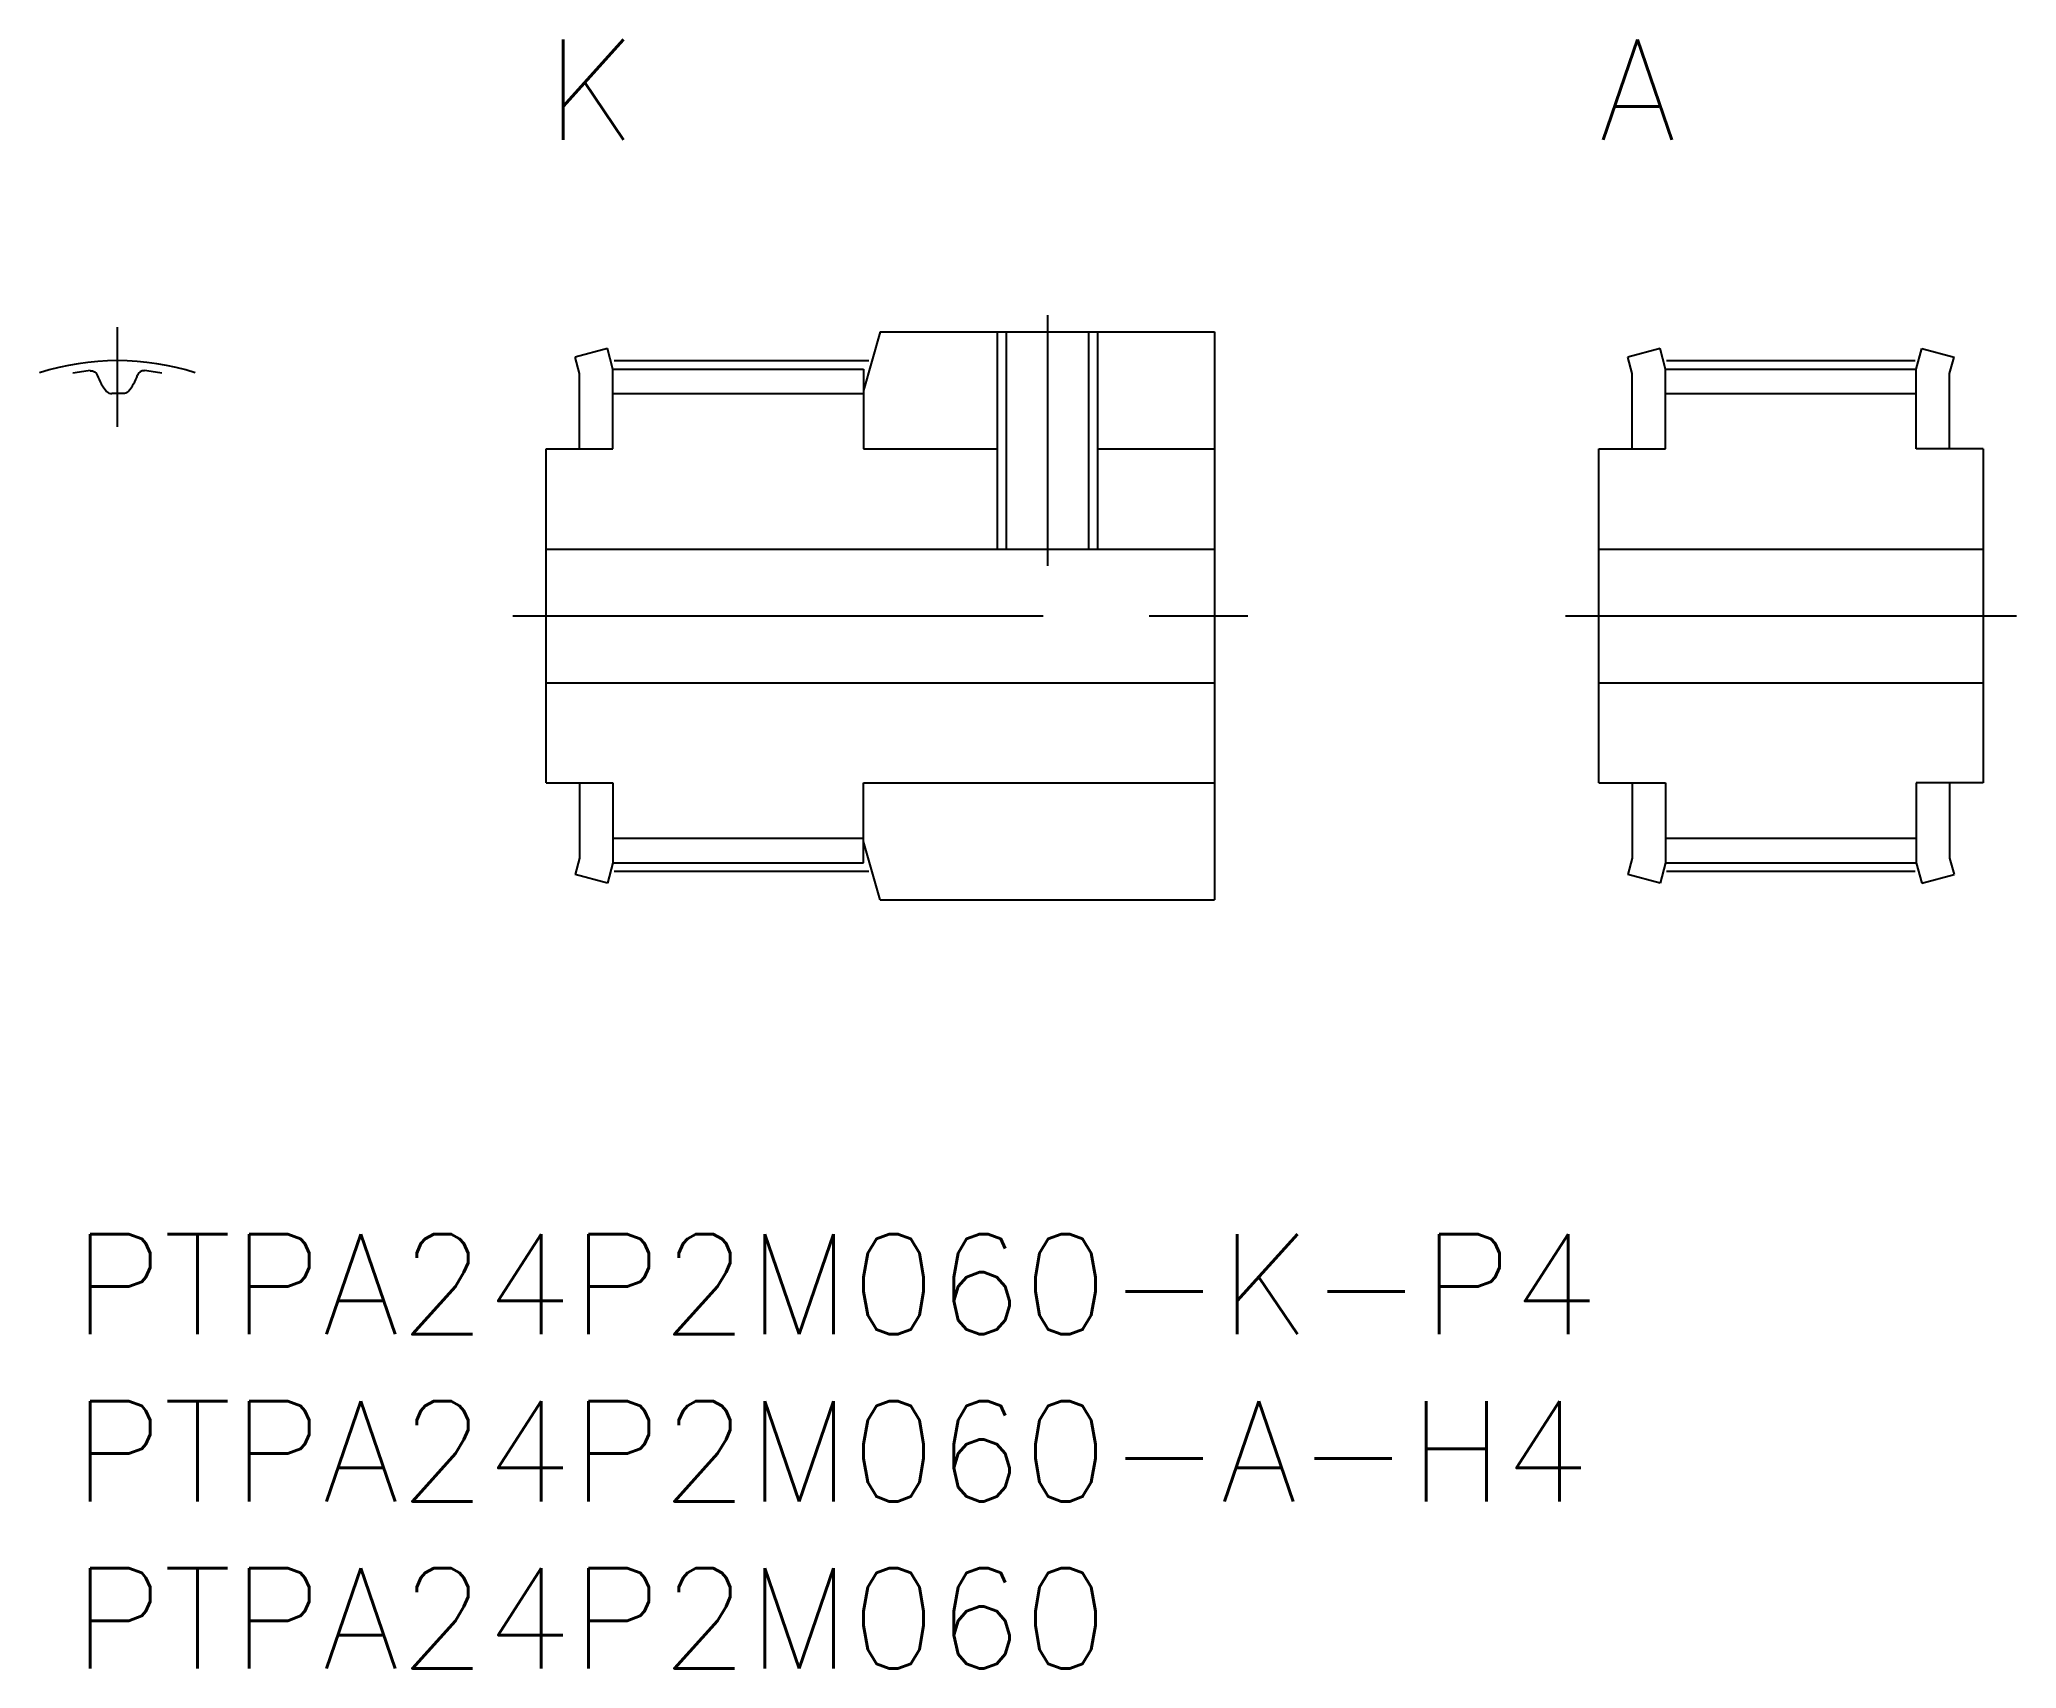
# Model space of a CAD drawing. Extents: x -1 to 58.2, y -13 to 35.8.
import ezdxf

# ---------------------------------------------------------------- set-up
doc = ezdxf.new("R2010")
doc.units = 0
doc.header["$LTSCALE"] = 0.5
doc.linetypes.add('CENTER', pattern=[50.8, 31.75, -6.35, 6.35, -6.35])
for name, color, linetype in [('MSM_CENTER', 1, 'CENTER'), ('MSM_CONTINUOUS', 7, 'CONTINUOUS'), ('MSM_NARROW', 5, 'CONTINUOUS'), ('MSM_PART_NUMBER', 7, 'CONTINUOUS')]:
    doc.layers.add(name, color=color, linetype=linetype)
doc.styles.get("Standard").update_dxf_attribs({"font": 'txt.shx', "height": 3, "bigfont": 'bigfont.shx'})

# ---------------------------------------------------------------- blocks, each defined once
blk = doc.blocks.new('*U101')
at = {"layer": 'MSM_PART_NUMBER'}
blk.add_text('PTPA24P2M060-K-P4', height=3, dxfattribs=at).set_placement((0, -3))
blk = doc.blocks.new('*U102')
at = {"layer": 'MSM_PART_NUMBER'}
blk.add_text('PTPA24P2M060-A-H4', height=3, dxfattribs=at).set_placement((0, -8))
blk = doc.blocks.new('*U103')
at = {"layer": 'MSM_PART_NUMBER'}
blk.add_text('PTPA24P2M060', height=3, dxfattribs=at).set_placement((0, -13))
blk = doc.blocks.new('*U104')
at = {"layer": 'MSM_PART_NUMBER'}
blk.add_text('K', height=3, dxfattribs=at).set_placement((14.16, 32.75))
blk = doc.blocks.new('*U105')
at = {"layer": 'MSM_PART_NUMBER'}
blk.add_text('A', height=3, dxfattribs=at).set_placement((45.66, 32.75))

msp = doc.modelspace()

# ---------------------------------------------------------------- linework, layer by layer
at = {"layer": 'MSM_CENTER'}
for p, q in [((29.16, 27.5), (29.16, 20)), ((1.33, 24.155), (1.33, 27.14)), ((16.192, 26.14), (23.815, 26.14)), ((47.692, 26.14), (55.128, 26.14)), ((13.16, 18.5), (35.16, 18.5)), ((44.66, 18.5), (58.16, 18.5)), ((16.192, 10.86), (23.815, 10.86)), ((47.692, 10.86), (55.128, 10.86))]:
    msp.add_line(p, q, dxfattribs=at)
msp.add_arc((1.33, 18.5), 7.64, 72.24341, 107.75659, dxfattribs=at)
at = {"layer": 'MSM_CONTINUOUS'}
for p, q in [((24.16, 27), (23.66, 25.25)), ((24.16, 27), (34.16, 27)), ((27.93, 27), (27.93, 20.5)), ((30.39, 27), (30.39, 20.5)), ((34.16, 27), (34.16, 10)), ((15.995, 26.5), (15.029, 26.241)), ((15.16, 25.753), (15.029, 26.241)), ((16.16, 25.885), (15.995, 26.5)), ((47.495, 26.5), (46.529, 26.241)), ((46.66, 25.753), (46.529, 26.241)), ((47.66, 25.885), (47.495, 26.5)), ((55.16, 25.885), (55.325, 26.5)), ((55.325, 26.5), (56.291, 26.241)), ((56.16, 25.753), (56.291, 26.241)), ((15.16, 23.5), (15.16, 25.753)), ((16.16, 25.885), (23.66, 25.885)), ((16.16, 23.5), (16.16, 25.885)), ((23.66, 25.885), (23.66, 23.5)), ((46.66, 23.5), (46.66, 25.753)), ((47.66, 25.885), (55.16, 25.885)), ((47.66, 23.5), (47.66, 25.885)), ((55.16, 23.5), (55.16, 25.885)), ((56.16, 23.5), (56.16, 25.753)), ((16.16, 25.155), (23.66, 25.155)), ((47.66, 25.155), (55.16, 25.155)), ((14.16, 23.5), (16.16, 23.5)), ((14.16, 13.5), (14.16, 23.5)), ((23.66, 23.5), (27.66, 23.5)), ((30.66, 23.5), (34.16, 23.5)), ((45.66, 13.5), (45.66, 23.5)), ((45.66, 23.5), (47.66, 23.5)), ((57.16, 23.5), (55.16, 23.5)), ((57.16, 23.5), (57.16, 13.5)), ((14.16, 20.5), (34.16, 20.5)), ((45.66, 20.5), (57.16, 20.5)), ((14.16, 16.5), (34.16, 16.5)), ((45.66, 16.5), (57.16, 16.5)), ((14.16, 13.5), (16.16, 13.5)), ((15.16, 13.5), (15.16, 11.247)), ((16.16, 13.5), (16.16, 11.115)), ((23.66, 13.5), (34.16, 13.5)), ((23.66, 11.115), (23.66, 13.5)), ((45.66, 13.5), (47.66, 13.5)), ((46.66, 13.5), (46.66, 11.247)), ((47.66, 13.5), (47.66, 11.115)), ((57.16, 13.5), (55.16, 13.5)), ((55.16, 13.5), (55.16, 11.115)), ((56.16, 13.5), (56.16, 11.247)), ((16.16, 11.845), (23.66, 11.845)), ((47.66, 11.845), (55.16, 11.845)), ((15.16, 11.247), (15.029, 10.759)), ((24.16, 10), (23.66, 11.75)), ((46.66, 11.247), (46.529, 10.759)), ((56.16, 11.247), (56.291, 10.759)), ((15.995, 10.5), (15.029, 10.759)), ((16.16, 11.115), (15.995, 10.5)), ((16.16, 11.115), (23.66, 11.115)), ((47.495, 10.5), (46.529, 10.759)), ((47.66, 11.115), (47.495, 10.5)), ((47.66, 11.115), (55.16, 11.115)), ((55.16, 11.115), (55.325, 10.5)), ((55.325, 10.5), (56.291, 10.759)), ((24.16, 10), (34.16, 10))]:
    msp.add_line(p, q, dxfattribs=at)
for centre, radius, start, end in [((1.33, 18.5), 7.385, 96.32151, 100.37528), ((1.995, 26.111), 1.33, 197.87776, 222.14115), ((0.665, 26.111), 1.33, 317.85885, 342.12224), ((2.121, 25.641), 0.2, 83.67849, 162.12224), ((1.33, 18.5), 7.385, 79.62472, 83.67849), ((1.157, 25.353), 0.2, 222.14115, 271.4452), ((1.33, 18.5), 6.655, 88.5548, 91.4452)]:
    msp.add_arc(centre, radius, start, end, dxfattribs=at)
at = {"layer": 'MSM_CONTINUOUS', "extrusion": (0, 0, -1)}
for centre, start, end in [((-0.539, 25.641), 83.67849, 162.12224), ((-1.503, 25.353), 222.14115, 271.4452)]:
    msp.add_arc(centre, 0.2, start, end, dxfattribs=at)
at = {"layer": 'MSM_NARROW'}
for p, q in [((27.66, 27), (27.66, 20.5)), ((30.66, 27), (30.66, 20.5))]:
    msp.add_line(p, q, dxfattribs=at)

# ---------------------------------------------------------------- block references
at = {"layer": 'MSM_CONTINUOUS'}
for name in ['*U104', '*U105', '*U101', '*U102', '*U103']:
    msp.add_blockref(name, (0, 0), dxfattribs=at)

doc.saveas('drawing.dxf')
